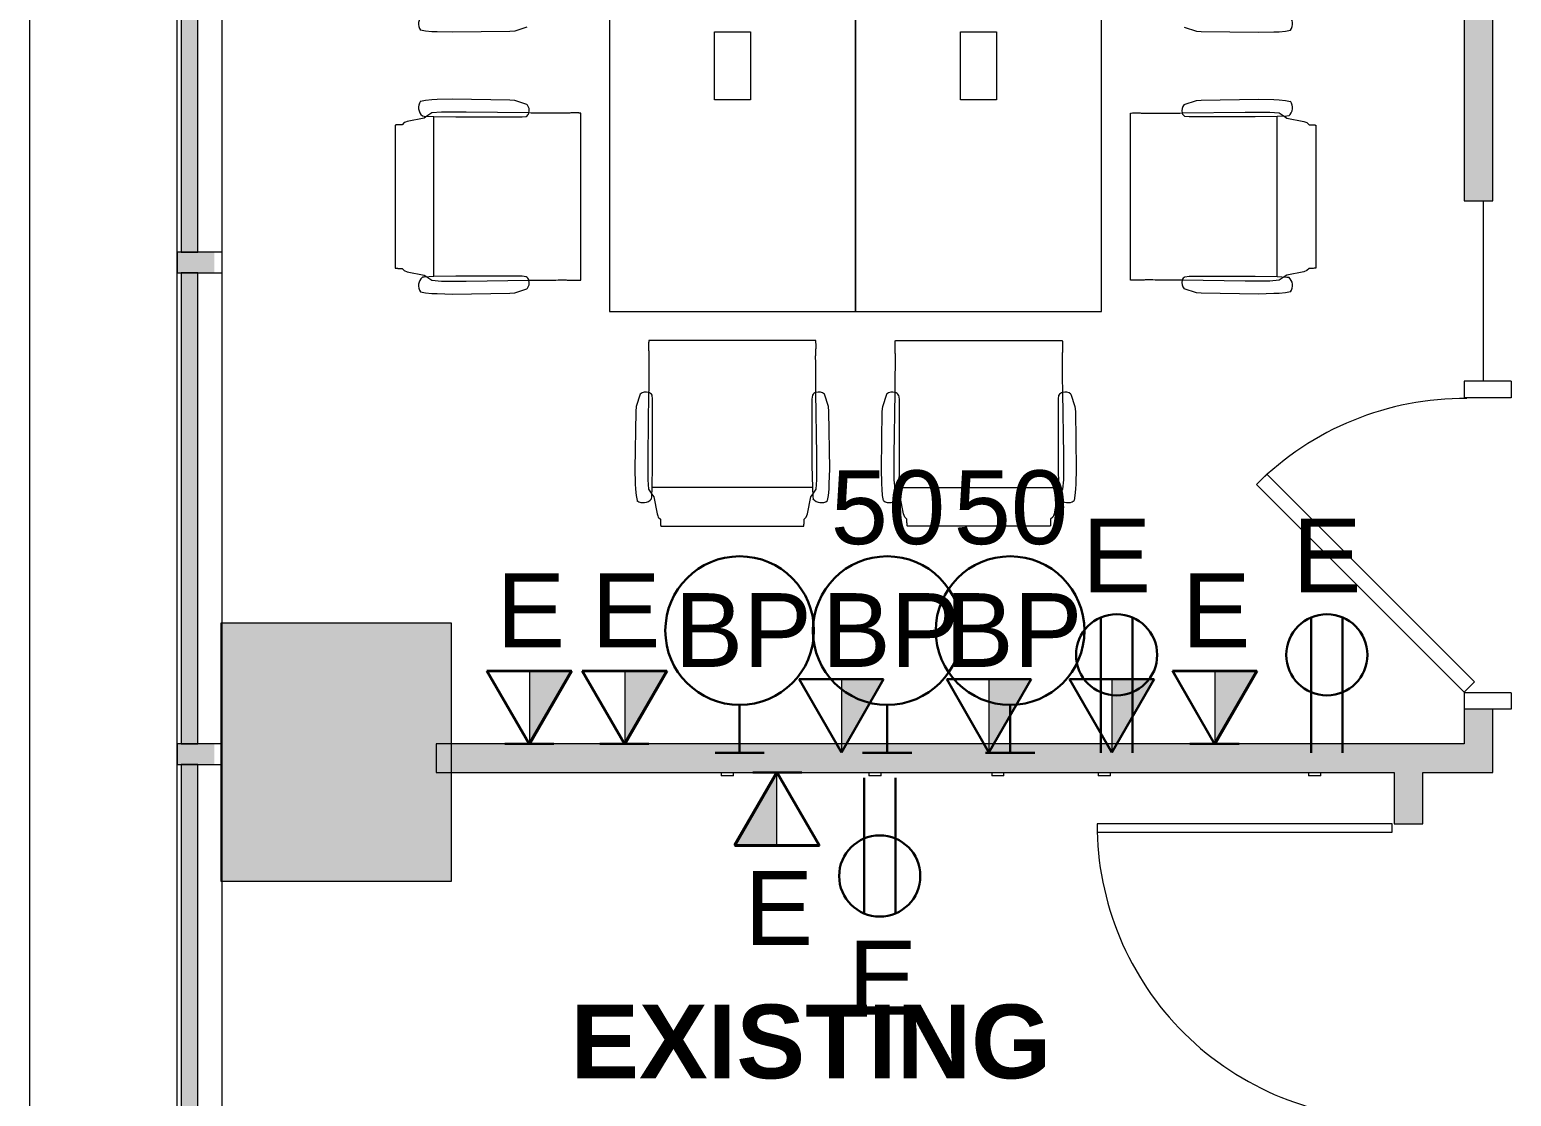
# Model space of a CAD drawing. Header units: inches. Extents: x 385 to 2249, y -1773 to -36.
# Drawn here: x 392.5 to 573.2, y -376.6 to -246.5 of the extents above; entities that cross this region are included whole.
import ezdxf

# ---------------------------------------------------------------- set-up
doc = ezdxf.new("R2010")
doc.units = ezdxf.units.IN
doc.header["$MEASUREMENT"] = 0
for name, color, linetype, lineweight in [('A-ANNO-NOTE', 131, 'Continuous', 30), ('A-AREA-IDEN', 2, 'Continuous', 9), ('A-COLS', 52, 'Continuous', 13), ('A-DETL', 90, 'Continuous', 9), ('A-DOOR', 31, 'Continuous', 13), ('A-DOOR-FRAM', 31, 'Continuous', 20), ('A-GLAZ', 151, 'Continuous', 13), ('A-GLAZ-CURT', 52, 'Continuous', 13), ('A-GLAZ-CWMG', 51, 'Continuous', 13), ('A-WALL', 113, 'Continuous', 13), ('A-WALL-PATT', 111, 'Continuous', 13), ('E-ELEC-FIXT', 91, 'Continuous', 9), ('I-FURN', 30, 'Continuous', 9), ('I-FURN-PNLS', 30, 'Continuous', 9), ('I-WALL', 2, 'Continuous', 13)]:
    doc.layers.add(name, color=color, linetype=linetype, lineweight=lineweight)
doc.styles.add('Swis721 Lt BT', font='swissl.ttf', dxfattribs={"height": 9})
doc.styles.add('Swis721 Lt BT_B', font='', dxfattribs={"height": 9})
doc.styles.get('Swis721 Lt BT_B').set_extended_font_data('Swis721 Lt BT', bold=True)

# ---------------------------------------------------------------- blocks, each defined once
blk = doc.blocks.new('System Panel - Glazed 2-5123496-Level 6 POWER _ SIGNAL')
at = {"layer": 'A-GLAZ-CURT', "lineweight": 9}
blk.add_hatch(color=7, dxfattribs=at).paths.add_polyline_path([(-28.375, 0.25), (28.375, 0.25), (28.375, 2.25), (-28.375, 2.25)], flags=0)
at = {"layer": 'A-GLAZ-CURT', "color": 8, "lineweight": 20}
for p, q in [((28.375, 2.25), (-28.375, 2.25)), ((-28.375, 2.25), (-28.375, 0.25)), ((28.375, 0.25), (28.375, 2.25)), ((-28.375, 0.25), (28.375, 0.25))]:
    blk.add_line(p, q, dxfattribs=at)
blk = doc.blocks.new('System Panel - Glazed 2-5026264-Level 6 POWER _ SIGNAL')
at = {"layer": 'A-GLAZ-CURT', "lineweight": 9}
blk.add_hatch(color=7, dxfattribs=at).paths.add_polyline_path([(28.75, 0.25), (28.75, 2.25), (-28.75, 2.25), (-28.75, 0.25), (26.06, 0.25)], flags=0)
at = {"layer": 'A-GLAZ-CURT', "color": 8, "lineweight": 20}
for p, q in [((28.75, 2.25), (-28.75, 2.25)), ((-28.75, 2.25), (-28.75, 0.25)), ((28.75, 0.25), (28.75, 2.25)), ((-28.75, 0.25), (28.75, 0.25))]:
    blk.add_line(p, q, dxfattribs=at)
blk = doc.blocks.new('Rectangular Mullion - 2_5_ x 5_ rectangular-5019623-Level 6 POWER _ SIGNAL')
at = {"layer": 'A-GLAZ-CWMG', "lineweight": 9}
blk.add_hatch(color=7, dxfattribs=at).paths.add_polyline_path([(0, 1.76), (0, -2.75), (-2.5, -2.75), (-2.5, 1.76), (-1.23, 1.76)], flags=0)
at = {"layer": 'A-GLAZ-CWMG', "color": 8, "lineweight": 20}
for p, q in [((-2.5, 2.75), (0, 2.75)), ((-2.5, -2.75), (-2.5, 2.75)), ((0, 2.75), (0, -2.75)), ((0, -2.75), (-2.5, -2.75))]:
    blk.add_line(p, q, dxfattribs=at)
blk = doc.blocks.new('System Panel - Glazed 2-5681526-Level 6 POWER _ SIGNAL')
at = {"layer": 'A-GLAZ-CURT', "color": 8, "lineweight": 20}
for p, q in [((27.3125, 2.25), (-27.3125, 2.25)), ((-27.3125, 2.25), (-27.3125, 0.25)), ((27.3125, 0.25), (27.3125, 2.25)), ((-27.3125, 0.25), (27.3125, 0.25))]:
    blk.add_line(p, q, dxfattribs=at)
blk = doc.blocks.new('Single Glass Door - Full Rail - Long Handle-5114673-Level 6 POWER _ SIGNAL')
at = {"layer": 'A-DOOR', "color": 8, "lineweight": 20}
for p, q in [((17, 38), (17, 2)), ((18, 38), (17, 38)), ((18, 2), (18, 38)), ((17, 2), (18, 2))]:
    blk.add_line(p, q, dxfattribs=at)
at = {"layer": 'A-DOOR', "lineweight": 9}
blk.add_arc((18, 2), 36, 90, 180.5, dxfattribs=at)
blk = doc.blocks.new('F - CONF TABLE _4 RECTANGULAR-12 CHAIRS_1 - F - CONF TABLE _4 RECTANGULAR-12 CHAIRS_-5385720-Level 6 POWER _ SIGNAL')
at = {"layer": 'I-FURN'}
for p, q in [((-37.25, 56.16), (-54.68, 56.16)), ((-55.14, 54.68), (-55.54, 52.61)), ((-54.99, 55.06), (-55.14, 54.68)), ((-54.74, 55.32), (-54.99, 55.06)), ((-36.94, 55.06), (-37.2, 55.32)), ((-36.87, 54.92), (-36.94, 55.06)), ((-36.79, 54.68), (-36.87, 54.92)), ((-36.39, 52.61), (-36.79, 54.68)), ((-57.7, 52.45), (-57.77, 51.68)), ((-57.59, 53.06), (-57.7, 52.45)), ((-55.79, 52.61), (-55.81, 52.84)), ((-55.73, 51.45), (-55.79, 52.61)), ((-55.54, 52.61), (-55.77, 52.28)), ((-36.16, 52.28), (-36.39, 52.61)), ((-36.14, 52.61), (-36.21, 51.45)), ((-36.12, 52.84), (-36.14, 52.61)), ((-34.23, 52.45), (-34.34, 53.06)), ((-34.16, 51.68), (-34.23, 52.45)), ((-25.84, 51.68), (-25.77, 52.45)), ((-25.77, 52.45), (-25.66, 53.06)), ((-57.8, 51.03), (-57.85, 49.17)), ((-57.77, 51.68), (-57.8, 51.03)), ((-56.18, 51.68), (-56.28, 50.52)), ((-55.77, 52.28), (-56.18, 51.68)), ((-55.68, 48.77), (-55.73, 51.45)), ((-55.73, 51.45), (-36.21, 51.45)), ((-36.21, 51.45), (-36.25, 48.77)), ((-35.76, 51.68), (-36.16, 52.28)), ((-35.65, 50.52), (-35.76, 51.68)), ((-34.13, 51.03), (-34.16, 51.68)), ((-34.08, 49.17), (-34.13, 51.03)), ((-25.92, 49.17), (-25.87, 51.03)), ((-25.87, 51.03), (-25.84, 51.68)), ((-57.85, 49.17), (-57.75, 42.17)), ((-56.28, 50.52), (-56.28, 47.52)), ((-35.65, 47.52), (-35.65, 50.52)), ((-34.18, 42.17), (-34.08, 49.17)), ((-25.82, 42.17), (-25.92, 49.17)), ((-56.28, 47.52), (-56.17, 39.85)), ((-55.68, 40.68), (-55.68, 48.77)), ((-36.25, 48.77), (-36.25, 40.68)), ((-35.76, 39.85), (-35.65, 47.52)), ((-57.75, 42.17), (-57.69, 41.58)), ((-57.69, 41.58), (-57.2, 40.08)), ((-34.73, 40.08), (-34.24, 41.58)), ((-34.24, 41.58), (-34.18, 42.17)), ((-25.76, 41.58), (-25.82, 42.17)), ((-25.27, 40.08), (-25.76, 41.58)), ((-55.74, 40.18), (-55.68, 40.68)), ((-36.25, 40.68), (-36.19, 40.18)), ((-56.14, 33.53), (-35.8, 33.53)), ((-82.45, 26.77), (-83.06, 26.66)), ((-81.68, 26.84), (-82.45, 26.77)), ((-81.03, 26.87), (-81.68, 26.84)), ((-80.52, 25.35), (-81.68, 25.24)), ((-79.17, 26.92), (-81.03, 26.87)), ((-77.52, 25.35), (-80.52, 25.35)), ((-72.17, 26.82), (-79.17, 26.92)), ((-69.85, 25.24), (-77.52, 25.35)), ((-71.58, 26.76), (-72.17, 26.82)), ((-70.08, 26.27), (-71.58, 26.76)), ((-86.16, 23.75), (-86.16, 6.32)), ((-85.06, 24.06), (-85.32, 23.8)), ((-84.92, 24.13), (-85.06, 24.06)), ((-84.68, 24.21), (-84.92, 24.13)), ((-82.61, 24.61), (-84.68, 24.21)), ((-82.84, 24.88), (-82.61, 24.86)), ((-82.61, 24.86), (-81.45, 24.79)), ((-82.28, 24.84), (-82.61, 24.61)), ((-81.68, 25.24), (-82.28, 24.84)), ((-81.45, 24.79), (-78.77, 24.75)), ((-81.45, 5.27), (-81.45, 24.79)), ((-78.77, 24.75), (-70.68, 24.75)), ((-70.68, 24.75), (-70.18, 24.81)), ((-63.53, 4.86), (-63.53, 25.2)), ((-85.32, 6.26), (-85.06, 6.01)), ((-85.06, 6.01), (-84.68, 5.86)), ((-84.68, 5.86), (-82.61, 5.46)), ((-82.61, 5.46), (-82.28, 5.23)), ((-82.61, 5.21), (-82.84, 5.19)), ((-81.45, 5.27), (-82.61, 5.21)), ((-82.28, 5.23), (-81.68, 4.82)), ((-81.68, 4.82), (-80.52, 4.72)), ((-78.77, 5.32), (-81.45, 5.27)), ((-80.52, 4.72), (-77.52, 4.72)), ((-70.68, 5.32), (-78.77, 5.32)), ((-77.52, 4.72), (-69.85, 4.83)), ((-71.58, 3.31), (-70.08, 3.8)), ((-70.18, 5.26), (-70.68, 5.32)), ((-83.06, 3.41), (-82.45, 3.3)), ((-82.45, 3.3), (-81.68, 3.23)), ((-81.68, 3.23), (-81.03, 3.2)), ((-81.03, 3.2), (-79.17, 3.15)), ((-79.17, 3.15), (-72.17, 3.25)), ((-72.17, 3.25), (-71.58, 3.31)), ((-83.06, -3.41), (-82.45, -3.3)), ((-82.45, -3.3), (-81.68, -3.23)), ((-81.68, -3.23), (-81.03, -3.2)), ((-81.03, -3.2), (-79.17, -3.15)), ((-79.17, -3.15), (-72.17, -3.25)), ((-72.17, -3.25), (-71.58, -3.31)), ((-71.58, -3.31), (-70.08, -3.8)), ((-82.61, -5.21), (-82.84, -5.19)), ((-81.45, -5.27), (-82.61, -5.21)), ((-82.61, -5.46), (-82.28, -5.23)), ((-82.28, -5.23), (-81.68, -4.82)), ((-81.68, -4.82), (-80.52, -4.72)), ((-78.77, -5.32), (-81.45, -5.27)), ((-81.45, -5.27), (-81.45, -24.79)), ((-80.52, -4.72), (-77.52, -4.72)), ((-70.68, -5.32), (-78.77, -5.32)), ((-77.52, -4.72), (-69.85, -4.83)), ((-70.18, -5.26), (-70.68, -5.32)), ((-63.53, -4.86), (-63.53, -25.2)), ((-86.16, -23.75), (-86.16, -6.32)), ((-85.32, -6.26), (-85.06, -6.01)), ((-85.06, -6.01), (-84.68, -5.86)), ((-84.68, -5.86), (-82.61, -5.46)), ((-85.06, -24.06), (-85.32, -23.8)), ((-84.92, -24.13), (-85.06, -24.06)), ((-84.68, -24.21), (-84.92, -24.13)), ((-82.61, -24.61), (-84.68, -24.21)), ((-82.84, -24.88), (-82.61, -24.86)), ((-82.28, -24.84), (-82.61, -24.61)), ((-82.61, -24.86), (-81.45, -24.79)), ((-81.68, -25.24), (-82.28, -24.84)), ((-80.52, -25.35), (-81.68, -25.24)), ((-81.45, -24.79), (-78.77, -24.75)), ((-78.77, -24.75), (-70.68, -24.75)), ((-69.85, -25.24), (-77.52, -25.35)), ((-70.68, -24.75), (-70.18, -24.81)), ((-82.45, -26.77), (-83.06, -26.66)), ((-81.68, -26.84), (-82.45, -26.77)), ((-81.03, -26.87), (-81.68, -26.84)), ((-79.17, -26.92), (-81.03, -26.87)), ((-77.52, -25.35), (-80.52, -25.35)), ((-72.17, -26.82), (-79.17, -26.92)), ((-71.58, -26.76), (-72.17, -26.82)), ((-70.08, -26.27), (-71.58, -26.76)), ((-56.14, -33.53), (-35.8, -33.53)), ((-57.69, -41.58), (-57.2, -40.08)), ((-56.28, -47.52), (-56.17, -39.85)), ((-55.74, -40.18), (-55.68, -40.68)), ((-55.68, -40.68), (-55.68, -48.77)), ((-36.25, -40.68), (-36.19, -40.18)), ((-36.25, -48.77), (-36.25, -40.68)), ((-35.76, -39.85), (-35.65, -47.52)), ((-34.73, -40.08), (-34.24, -41.58)), ((-25.27, -40.08), (-25.76, -41.58)), ((-57.85, -49.17), (-57.75, -42.17)), ((-57.75, -42.17), (-57.69, -41.58)), ((-34.24, -41.58), (-34.18, -42.17)), ((-34.18, -42.17), (-34.08, -49.17)), ((-25.82, -42.17), (-25.92, -49.17)), ((-25.76, -41.58), (-25.82, -42.17)), ((-56.28, -50.52), (-56.28, -47.52)), ((-55.68, -48.77), (-55.73, -51.45)), ((-36.21, -51.45), (-36.25, -48.77)), ((-35.65, -47.52), (-35.65, -50.52)), ((-57.8, -51.03), (-57.85, -49.17)), ((-56.18, -51.68), (-56.28, -50.52)), ((-35.65, -50.52), (-35.76, -51.68)), ((-34.08, -49.17), (-34.13, -51.03)), ((-25.92, -49.17), (-25.87, -51.03)), ((-57.77, -51.68), (-57.8, -51.03)), ((-57.7, -52.45), (-57.77, -51.68)), ((-55.77, -52.28), (-56.18, -51.68)), ((-55.73, -51.45), (-55.79, -52.61)), ((-55.54, -52.61), (-55.77, -52.28)), ((-55.73, -51.45), (-36.21, -51.45)), ((-36.16, -52.28), (-36.39, -52.61)), ((-36.14, -52.61), (-36.21, -51.45)), ((-35.76, -51.68), (-36.16, -52.28)), ((-34.16, -51.68), (-34.23, -52.45)), ((-34.13, -51.03), (-34.16, -51.68)), ((-25.87, -51.03), (-25.84, -51.68)), ((-25.84, -51.68), (-25.77, -52.45)), ((-57.59, -53.06), (-57.7, -52.45)), ((-55.79, -52.61), (-55.81, -52.84)), ((-55.14, -54.68), (-55.54, -52.61)), ((-36.39, -52.61), (-36.79, -54.68)), ((-36.12, -52.84), (-36.14, -52.61)), ((-34.23, -52.45), (-34.34, -53.06)), ((-25.77, -52.45), (-25.66, -53.06)), ((-54.99, -55.06), (-55.14, -54.68)), ((-54.74, -55.32), (-54.99, -55.06)), ((-36.94, -55.06), (-37.2, -55.32)), ((-36.87, -54.92), (-36.94, -55.06)), ((-36.79, -54.68), (-36.87, -54.92)), ((-37.25, -56.16), (-54.68, -56.16))]:
    blk.add_line(p, q, dxfattribs=at)
for centre, radius, start, end in [((-56.82, 51.99), 1.32, 40.065, 125.935), ((-35.11, 51.99), 1.32, 54.065, 139.935), ((-24.89, 51.99), 1.32, 40.065, 125.935), ((-56.48, 40.93), 1.12, 229.743, 286.0891), ((-56.4, 40.6), 0.781, 286.8466, 327.6782), ((-35.53, 40.6), 0.781, 212.3218, 253.1534), ((-35.45, 40.93), 1.12, 253.9109, 310.257), ((-81.99, 25.89), 1.32, 144.065, 229.935), ((-70.93, 25.55), 1.12, 343.9109, 40.257), ((-70.6, 25.47), 0.781, 302.3218, 343.1534), ((-81.99, 4.18), 1.32, 130.065, 215.935), ((-70.6, 4.6), 0.781, 16.8466, 57.6782), ((-70.93, 4.52), 1.12, 319.743, 16.0891), ((-81.99, -4.18), 1.32, 144.065, 229.935), ((-70.6, -4.6), 0.781, 302.3218, 343.1534), ((-70.93, -4.52), 1.12, 343.9109, 40.257), ((-81.99, -25.89), 1.32, 130.065, 215.935), ((-70.6, -25.47), 0.781, 16.8466, 57.6782), ((-70.93, -25.55), 1.12, 319.743, 16.0891), ((-56.48, -40.93), 1.12, 73.9109, 130.257), ((-56.4, -40.6), 0.781, 32.3218, 73.1534), ((-35.53, -40.6), 0.781, 106.8466, 147.6782), ((-35.45, -40.93), 1.12, 49.743, 106.0891), ((-56.82, -51.99), 1.32, 234.065, 319.935), ((-35.11, -51.99), 1.32, 220.065, 305.935), ((-24.89, -51.99), 1.32, 234.065, 319.935)]:
    blk.add_arc(centre, radius, start, end, dxfattribs=at)
for points, knots in [([(-54.68, 56.16), (-54.68, 56.16), (-54.69, 56.14), (-54.7, 56.09), (-54.71, 56.03), (-54.71, 55.94), (-54.72, 55.84), (-54.73, 55.69), (-54.73, 55.51), (-54.74, 55.37), (-54.74, 55.32)], [0, 0, 0, 0, 0.111111, 0.222222, 0.333333, 0.444444, 0.555556, 0.666667, 0.888889, 1, 1, 1, 1]), ([(-37.2, 55.32), (-37.2, 55.51), (-37.21, 55.78), (-37.22, 56), (-37.23, 56.09), (-37.24, 56.14), (-37.25, 56.16), (-37.25, 56.16)], [0, 0, 0, 0, 0.444444, 0.666667, 0.777778, 0.888889, 1, 1, 1, 1]), ([(-56.18, 34.47), (-56.18, 34.39), (-56.18, 34.23), (-56.18, 33.9), (-56.16, 33.6), (-56.14, 33.53), (-56.14, 33.53)], [0, 0, 0, 0, 0.181818, 0.363636, 0.727273, 1, 1, 1, 1]), ([(-35.8, 33.53), (-35.79, 33.53), (-35.79, 33.53), (-35.78, 33.56), (-35.77, 33.62), (-35.77, 33.69), (-35.76, 33.77), (-35.75, 33.91), (-35.75, 34.14), (-35.75, 34.35), (-35.75, 34.47)], [0, 0, 0, 0, 0.090909, 0.181818, 0.272727, 0.363636, 0.454545, 0.545455, 0.727273, 1, 1, 1, 1]), ([(-85.32, 23.8), (-85.51, 23.8), (-85.78, 23.79), (-86, 23.78), (-86.09, 23.77), (-86.14, 23.76), (-86.16, 23.75), (-86.16, 23.75)], [0, 0, 0, 0, 0.444444, 0.666667, 0.777778, 0.888889, 1, 1, 1, 1]), ([(-63.53, 25.2), (-63.53, 25.21), (-63.53, 25.21), (-63.56, 25.22), (-63.62, 25.23), (-63.69, 25.23), (-63.77, 25.24), (-63.91, 25.25), (-64.14, 25.25), (-64.35, 25.25), (-64.47, 25.25)], [0, 0, 0, 0, 0.090909, 0.181818, 0.272727, 0.363636, 0.454545, 0.545455, 0.727273, 1, 1, 1, 1]), ([(-86.16, 6.32), (-86.16, 6.32), (-86.14, 6.31), (-86.09, 6.3), (-86.03, 6.29), (-85.94, 6.29), (-85.84, 6.28), (-85.69, 6.27), (-85.51, 6.27), (-85.37, 6.26), (-85.32, 6.26)], [0, 0, 0, 0, 0.111111, 0.222222, 0.333333, 0.444444, 0.555556, 0.666667, 0.888889, 1, 1, 1, 1]), ([(-64.47, 4.82), (-64.39, 4.82), (-64.23, 4.82), (-63.9, 4.82), (-63.6, 4.84), (-63.53, 4.86), (-63.53, 4.86)], [0, 0, 0, 0, 0.181818, 0.363636, 0.727273, 1, 1, 1, 1]), ([(-64.47, -4.82), (-64.35, -4.82), (-64.14, -4.82), (-63.91, -4.82), (-63.77, -4.83), (-63.69, -4.83), (-63.62, -4.84), (-63.56, -4.85), (-63.53, -4.86), (-63.53, -4.86), (-63.53, -4.86)], [-1, -1, -1, -1, -0.727273, -0.545455, -0.454545, -0.363636, -0.272727, -0.181818, -0.090909, 0, 0, 0, 0]), ([(-86.16, -6.32), (-86.16, -6.32), (-86.14, -6.31), (-86.09, -6.3), (-86, -6.29), (-85.78, -6.27), (-85.51, -6.27), (-85.32, -6.26)], [-1, -1, -1, -1, -0.888889, -0.777778, -0.666667, -0.444444, 0, 0, 0, 0]), ([(-85.32, -23.8), (-85.37, -23.8), (-85.51, -23.8), (-85.69, -23.8), (-85.84, -23.79), (-85.94, -23.78), (-86.03, -23.78), (-86.09, -23.77), (-86.14, -23.76), (-86.16, -23.75), (-86.16, -23.75)], [-1, -1, -1, -1, -0.888889, -0.666667, -0.555556, -0.444444, -0.333333, -0.222222, -0.111111, 0, 0, 0, 0]), ([(-63.53, -25.2), (-63.53, -25.21), (-63.6, -25.23), (-63.9, -25.25), (-64.23, -25.25), (-64.39, -25.25), (-64.47, -25.25)], [-1, -1, -1, -1, -0.727273, -0.363636, -0.181818, 0, 0, 0, 0]), ([(-56.18, -34.47), (-56.18, -34.35), (-56.18, -34.14), (-56.18, -33.91), (-56.17, -33.77), (-56.17, -33.69), (-56.16, -33.62), (-56.15, -33.56), (-56.14, -33.53), (-56.14, -33.53), (-56.14, -33.53)], [-1, -1, -1, -1, -0.727273, -0.545455, -0.454545, -0.363636, -0.272727, -0.181818, -0.090909, 0, 0, 0, 0]), ([(-35.8, -33.53), (-35.79, -33.53), (-35.77, -33.6), (-35.75, -33.9), (-35.75, -34.23), (-35.75, -34.39), (-35.75, -34.47)], [-1, -1, -1, -1, -0.727273, -0.363636, -0.181818, 0, 0, 0, 0]), ([(-54.68, -56.16), (-54.68, -56.16), (-54.69, -56.14), (-54.7, -56.09), (-54.71, -56), (-54.73, -55.78), (-54.73, -55.51), (-54.74, -55.32)], [-1, -1, -1, -1, -0.888889, -0.777778, -0.666667, -0.444444, 0, 0, 0, 0]), ([(-37.2, -55.32), (-37.2, -55.37), (-37.2, -55.51), (-37.2, -55.69), (-37.21, -55.84), (-37.22, -55.94), (-37.22, -56.03), (-37.23, -56.09), (-37.24, -56.14), (-37.25, -56.16), (-37.25, -56.16)], [-1, -1, -1, -1, -0.888889, -0.666667, -0.555556, -0.444444, -0.333333, -0.222222, -0.111111, 0, 0, 0, 0])]:
    blk.add_open_spline(points, degree=3, knots=knots, dxfattribs=at)
for points in [[(-56.17, 39.85), (-56.16, 39.12), (-56.15, 37.66), (-56.14, 36.18), (-56.13, 35.44)], [(-35.8, 35.44), (-35.8, 36.18), (-35.79, 37.66), (-35.77, 39.12), (-35.76, 39.85)], [(-56.13, 35.44), (-56.14, 35.28), (-56.16, 34.96), (-56.17, 34.63), (-56.18, 34.47)], [(-35.75, 34.47), (-35.76, 34.63), (-35.77, 34.96), (-35.79, 35.28), (-35.8, 35.44)], [(-65.44, 25.2), (-66.18, 25.2), (-67.66, 25.21), (-69.12, 25.23), (-69.85, 25.24)], [(-64.47, 25.25), (-64.63, 25.24), (-64.96, 25.23), (-65.28, 25.21), (-65.44, 25.2)], [(-69.85, 4.83), (-69.12, 4.84), (-67.66, 4.85), (-66.18, 4.86), (-65.44, 4.87)], [(-65.44, 4.87), (-65.28, 4.86), (-64.96, 4.84), (-64.63, 4.83), (-64.47, 4.82)], [(-69.85, -4.83), (-69.12, -4.84), (-67.66, -4.85), (-66.18, -4.86), (-65.44, -4.87)], [(-65.44, -4.87), (-65.28, -4.86), (-64.96, -4.84), (-64.63, -4.83), (-64.47, -4.82)], [(-65.44, -25.2), (-66.18, -25.2), (-67.66, -25.21), (-69.12, -25.23), (-69.85, -25.24)], [(-64.47, -25.25), (-64.63, -25.24), (-64.96, -25.23), (-65.28, -25.21), (-65.44, -25.2)], [(-56.13, -35.44), (-56.14, -35.28), (-56.16, -34.96), (-56.17, -34.63), (-56.18, -34.47)], [(-56.17, -39.85), (-56.16, -39.12), (-56.15, -37.66), (-56.14, -36.18), (-56.13, -35.44)], [(-35.75, -34.47), (-35.76, -34.63), (-35.77, -34.96), (-35.79, -35.28), (-35.8, -35.44)], [(-35.8, -35.44), (-35.8, -36.18), (-35.79, -37.66), (-35.77, -39.12), (-35.76, -39.85)]]:
    blk.add_open_spline(points, degree=3, dxfattribs=at)
at = {"layer": 'I-FURN-PNLS'}
for p, q in [((0, 30), (-60, 30)), ((-60, 30), (-60, 0)), ((-34.16, 12.81), (-34.16, 17.19)), ((-34.16, 17.19), (-25.84, 17.19)), ((-25.84, 17.19), (-25.84, 12.81)), ((-25.84, 12.81), (-34.16, 12.81)), ((0, 0), (-60, 0)), ((-60, 0), (-60, -30)), ((-60, 0), (0, 0)), ((-34.16, -17.19), (-34.16, -12.81)), ((-34.16, -12.81), (-25.84, -12.81)), ((-25.84, -12.81), (-25.84, -17.19)), ((-25.84, -17.19), (-34.16, -17.19)), ((-60, -30), (0, -30))]:
    blk.add_line(p, q, dxfattribs=at)
blk = doc.blocks.new('Single Flush - OTJ_SOLIDFLUSH_ALUM-5070093-Level 6 POWER _ SIGNAL')
at = {"layer": 'A-DOOR', "color": 8, "lineweight": 20}
for p, q in [((-8.65, -25.84), (16.67, -0.51)), ((17.91, -1.75), (-7.42, -27.07)), ((16.67, -0.51), (17.91, -1.75)), ((-7.42, -27.07), (-8.65, -25.84))]:
    blk.add_line(p, q, dxfattribs=at)
at = {"layer": 'A-DOOR', "lineweight": 9}
blk.add_arc((17.91, -1.75), 35.81, 179.5, 225, dxfattribs=at)
at = {"layer": 'A-DOOR-FRAM', "color": 8}
for p, q in [((-20, 4), (-20, -1.75)), ((-20, 4), (-18, 4)), ((-18, 4), (-18, -1.75)), ((18, 4), (18, -1.75)), ((18, 4), (20, 4)), ((20, 4), (20, -1.75)), ((-20, -1.75), (-18, -1.75)), ((18, -1.75), (20, -1.75))]:
    blk.add_line(p, q, dxfattribs=at)
blk = doc.blocks.new('Columns 70 - Columns 4-5528842-Level 6 POWER _ SIGNAL')
at = {"layer": 'A-COLS', "lineweight": 9}
blk.add_hatch(color=7, dxfattribs=at).paths.add_polyline_path([(1404.94, -849.81), (1414.67, -819.86), (1387.91, -811.17), (1378.18, -841.11)], flags=0)
at = {"layer": 'A-COLS', "color": 8, "lineweight": 20}
for p, q in [((1387.91, -811.17), (1378.18, -841.11)), ((1414.67, -819.86), (1387.91, -811.17)), ((1404.94, -849.81), (1414.67, -819.86)), ((1378.18, -841.11), (1404.94, -849.81))]:
    blk.add_line(p, q, dxfattribs=at)
blk = doc.blocks.new('PS - Power Device _Wall Base_ - Base Plate-5640448-Level 6 POWER _ SIGNAL')
at = {"layer": 'E-ELEC-FIXT'}
for p, q in [((476.83, -337.14), (476.83, -337.51)), ((478.33, -337.51), (476.83, -337.51)), ((478.33, -337.51), (478.33, -337.14))]:
    blk.add_line(p, q, dxfattribs=at)
blk = doc.blocks.new('PS - Power Device _Wall Base_ - Duplex-V144-Level 6 POWER _ SIGNAL')
at = {"layer": 'E-ELEC-FIXT'}
for p, q in [((548.47, -337.14), (548.47, -337.51)), ((549.97, -337.51), (548.47, -337.51)), ((549.97, -337.51), (549.97, -337.14))]:
    blk.add_line(p, q, dxfattribs=at)
blk = doc.blocks.new('PS - Power Device _Wall Base_ - Base Plate-6037629-Level 6 POWER _ SIGNAL')
at = {"layer": 'E-ELEC-FIXT'}
for p, q in [((494.83, -337.14), (494.83, -337.51)), ((496.33, -337.51), (494.83, -337.51)), ((496.33, -337.51), (496.33, -337.14))]:
    blk.add_line(p, q, dxfattribs=at)
blk = doc.blocks.new('Frameless opening with glazing - 22_ x 84_-5661426-Level 6 POWER _ SIGNAL')
at = {"layer": 'A-GLAZ', "color": 8, "lineweight": 20}
blk.add_line((-12.5, -0.625), (9.5, -0.625), dxfattribs=at)
blk = doc.blocks.new('Walls 81 - Walls 3-5789354-Level 6 POWER _ SIGNAL')
at = {"layer": 'A-WALL', "lineweight": 9}
for p, q in [((40.36, -1605.91), (40.36, -2559.92)), ((58.34, -2049.92), (58.34, -1605.91))]:
    blk.add_line(p, q, dxfattribs=at)

msp = doc.modelspace()

# ---------------------------------------------------------------- hatches: boundary and pattern name
at = {"layer": 'A-ANNO-NOTE', "lineweight": 9}
for points in [[(453.46, -333.71), (458.62, -324.77), (453.46, -324.77), (453.46, -330.05)], [(465.06, -333.71), (470.22, -324.77), (465.06, -324.77), (465.06, -330.05)], [(537.06, -333.71), (542.22, -324.77), (537.06, -324.77), (537.06, -330.05)], [(491.49, -334.68), (496.65, -325.75), (491.49, -325.75), (491.49, -330.05)], [(509.49, -334.68), (514.65, -325.75), (509.49, -325.75), (509.49, -330.05)], [(524.49, -334.68), (529.65, -325.75), (524.49, -325.75), (524.49, -330.05)], [(483.63, -346), (483.63, -337.07), (478.47, -346)]]:
    msp.add_hatch(color=256, dxfattribs=at).paths.add_polyline_path(points, flags=0)
at = {"layer": 'A-WALL-PATT', "lineweight": 9}
h = msp.add_hatch(color=7, dxfattribs=at)
h.paths.add_polyline_path([(570.97, -337.14), (570.97, -329.39), (567.47, -329.39), (567.47, -337.14)], flags=0)
h.paths.add_polyline_path([(567.47, -267.39), (570.97, -267.39), (570.97, -100.39), (567.47, -100.39), (567.47, -219.09)], flags=0)
msp.add_hatch(color=7, dxfattribs=at).paths.add_polyline_path([(562.43, -337.14), (567.47, -337.14), (567.47, -333.64), (443.92, -333.64), (443.92, -337.14), (558.93, -337.14)], flags=0)
h = msp.add_hatch(color=7, dxfattribs=at)
h.paths.add_polyline_path([(562.43, -580.86), (562.43, -576.61), (558.93, -576.61), (558.93, -580.86)], flags=0)
h.paths.add_polyline_path([(562.43, -514.61), (562.43, -401.39), (558.93, -401.39), (558.93, -514.61)], flags=0)
h.paths.add_polyline_path([(558.93, -343.39), (562.43, -343.39), (562.43, -337.14), (558.93, -337.14), (558.93, -339.57)], flags=0)

# ---------------------------------------------------------------- linework, layer by layer
at = {"layer": 'A-ANNO-NOTE'}
for p, q in [((523.15, -334.74), (523.15, -318.21)), ((523.15, -334.74), (523.15, -318.21)), ((526.99, -334.74), (526.99, -318.21)), ((548.8, -334.74), (548.8, -318.21)), ((548.8, -334.74), (548.8, -318.21)), ((552.63, -334.74), (552.63, -318.21)), ((453.42, -333.64), (448.26, -324.71)), ((448.26, -324.71), (458.58, -324.71)), ((453.46, -333.71), (448.3, -324.77)), ((448.3, -324.77), (458.62, -324.77)), ((453.42, -333.64), (458.58, -324.71)), ((453.46, -333.71), (458.62, -324.77)), ((465.02, -333.64), (459.87, -324.71)), ((459.87, -324.71), (470.18, -324.71)), ((465.06, -333.71), (459.91, -324.77)), ((459.91, -324.77), (470.22, -324.77)), ((465.02, -333.64), (470.18, -324.71)), ((465.06, -333.71), (470.22, -324.77)), ((537.02, -333.64), (531.87, -324.71)), ((531.87, -324.71), (542.18, -324.71)), ((537.06, -333.71), (531.91, -324.77)), ((531.91, -324.77), (542.22, -324.77)), ((537.02, -333.64), (542.18, -324.71)), ((537.06, -333.71), (542.22, -324.77)), ((491.49, -334.68), (486.34, -325.75)), ((486.34, -325.75), (496.65, -325.75)), ((491.49, -334.68), (496.65, -325.75)), ((509.49, -334.68), (504.34, -325.75)), ((504.34, -325.75), (514.65, -325.75)), ((509.49, -334.68), (514.65, -325.75)), ((524.49, -334.68), (519.34, -325.75)), ((519.34, -325.75), (529.65, -325.75)), ((524.49, -334.68), (529.65, -325.75)), ((479.08, -334.74), (479.08, -328.88)), ((497.08, -334.74), (497.08, -328.88)), ((512.08, -334.74), (512.08, -328.88)), ((456.42, -333.64), (450.42, -333.64)), ((468.02, -333.64), (462.02, -333.64)), ((540.02, -333.64), (534.02, -333.64)), ((482.08, -334.74), (476.08, -334.74)), ((500.08, -334.74), (494.08, -334.74)), ((515.08, -334.74), (509.08, -334.74)), ((483.63, -337.07), (478.47, -346)), ((483.67, -337.14), (478.51, -346.07)), ((480.67, -337.14), (486.67, -337.14)), ((483.63, -337.07), (488.78, -346)), ((483.67, -337.14), (488.82, -346.07)), ((494.26, -337.79), (494.26, -354.32)), ((498.09, -337.79), (498.09, -354.32)), ((498.09, -337.79), (498.09, -354.32)), ((488.78, -346), (478.47, -346)), ((488.82, -346.07), (478.51, -346.07))]:
    msp.add_line(p, q, dxfattribs=at)
at = {"layer": 'A-ANNO-NOTE', "lineweight": 9}
for p, q in [((453.46, -333.71), (458.62, -324.77)), ((458.62, -324.77), (453.46, -324.77)), ((453.46, -324.77), (453.46, -333.71)), ((465.06, -333.71), (470.22, -324.77)), ((470.22, -324.77), (465.06, -324.77)), ((465.06, -324.77), (465.06, -333.71)), ((537.06, -333.71), (542.22, -324.77)), ((542.22, -324.77), (537.06, -324.77)), ((537.06, -324.77), (537.06, -333.71)), ((491.49, -334.68), (496.65, -325.75)), ((496.65, -325.75), (491.49, -325.75)), ((491.49, -325.75), (491.49, -334.68)), ((509.49, -334.68), (514.65, -325.75)), ((514.65, -325.75), (509.49, -325.75)), ((509.49, -325.75), (509.49, -334.68)), ((524.49, -334.68), (529.65, -325.75)), ((529.65, -325.75), (524.49, -325.75)), ((524.49, -325.75), (524.49, -334.68)), ((483.63, -337.07), (478.47, -346)), ((483.63, -346), (483.63, -337.07)), ((478.47, -346), (483.63, -346))]:
    msp.add_line(p, q, dxfattribs=at)
at = {"layer": 'A-ANNO-NOTE'}
for centre, radius in [((479.08, -319.81), 9.07), ((497.08, -319.81), 9.07), ((512.08, -319.81), 9.07), ((525.07, -322.77), 4.95), ((550.72, -322.77), 4.95), ((496.17, -349.75), 4.95)]:
    msp.add_circle(centre, radius, dxfattribs=at)
at = {"layer": 'A-DETL', "lineweight": 13}
msp.add_line((415.97, -1064.14), (415.97, -114.14), dxfattribs=at)
at = {"layer": 'I-WALL', "color": 8, "lineweight": 20}
for p, q in [((567.47, -100.39), (567.47, -267.39)), ((570.97, -267.39), (570.97, -100.39)), ((567.47, -267.39), (570.97, -267.39)), ((567.47, -329.39), (567.47, -333.64)), ((570.97, -329.39), (567.47, -329.39)), ((570.97, -337.14), (570.97, -329.39)), ((567.47, -333.64), (442.06, -333.64)), ((442.06, -333.64), (442.06, -337.14)), ((442.06, -337.14), (558.93, -337.14)), ((558.93, -337.14), (558.93, -343.39)), ((562.43, -343.39), (562.43, -337.14)), ((562.43, -337.14), (570.97, -337.14)), ((558.93, -343.39), (562.43, -343.39))]:
    msp.add_line(p, q, dxfattribs=at)

# ---------------------------------------------------------------- block references
at = {"layer": 'A-COLS', "lineweight": 9, "rotation": 18.00000000000032}
msp.add_blockref('Columns 70 - Columns 4-5528842-Level 6 POWER _ SIGNAL', (-1154.86, 23.67), dxfattribs=at)
at = {"layer": 'A-DOOR'}
for name, p, rotation in [('Single Flush - OTJ_SOLIDFLUSH_ALUM-5070093-Level 6 POWER _ SIGNAL', (569.22, -309.39), 270), ('Single Glass Door - Full Rail - Long Handle-5114673-Level 6 POWER _ SIGNAL', (560.68, -361.39), 89.99999999999993)]:
    msp.add_blockref(name, p, dxfattribs=dict(at, rotation=rotation))
at = {"layer": 'A-GLAZ', "rotation": 90}
msp.add_blockref('Frameless opening with glazing - 22_ x 84_-5661426-Level 6 POWER _ SIGNAL', (569.22, -276.89), dxfattribs=at)
at = {"layer": 'A-GLAZ-CURT', "lineweight": 9, "rotation": 89.9999999999994}
for name, p in [('System Panel - Glazed 2-5123496-Level 6 POWER _ SIGNAL', (413.22, -245.26)), ('System Panel - Glazed 2-5026264-Level 6 POWER _ SIGNAL', (413.22, -304.89)), ('System Panel - Glazed 2-5026264-Level 6 POWER _ SIGNAL', (413.22, -364.89)), ('System Panel - Glazed 2-5681526-Level 6 POWER _ SIGNAL', (413.22, -363.45))]:
    msp.add_blockref(name, p, dxfattribs=at)
at = {"layer": 'A-GLAZ-CWMG', "lineweight": 9, "extrusion": (0, 0, -1), "rotation": 90.0000000000006}
for p in [(-413.22, -273.64), (-413.22, -333.64)]:
    msp.add_blockref('Rectangular Mullion - 2_5_ x 5_ rectangular-5019623-Level 6 POWER _ SIGNAL', p, dxfattribs=at)
at = {"layer": 'A-WALL', "lineweight": 9}
msp.add_blockref('Walls 81 - Walls 3-5789354-Level 6 POWER _ SIGNAL', (352.11, 1493.03), dxfattribs=at)
at = {"layer": 'E-ELEC-FIXT'}
for name, p in [('PS - Power Device _Wall Base_ - Base Plate-5640448-Level 6 POWER _ SIGNAL', (0, 0)), ('PS - Power Device _Wall Base_ - Base Plate-6037629-Level 6 POWER _ SIGNAL', (0, 0)), ('PS - Power Device _Wall Base_ - Base Plate-6037629-Level 6 POWER _ SIGNAL', (15, 0)), ('PS - Power Device _Wall Base_ - Duplex-V144-Level 6 POWER _ SIGNAL', (-25.65, 0)), ('PS - Power Device _Wall Base_ - Duplex-V144-Level 6 POWER _ SIGNAL', (0, 0))]:
    msp.add_blockref(name, p, dxfattribs=at)
at = {"layer": 'I-FURN', "rotation": 89.99999999999979}
msp.add_blockref('F - CONF TABLE _4 RECTANGULAR-12 CHAIRS_1 - F - CONF TABLE _4 RECTANGULAR-12 CHAIRS_-5385720-Level 6 POWER _ SIGNAL', (493.22, -220.89), dxfattribs=at)

# ---------------------------------------------------------------- texts
at = {"layer": 'A-ANNO-NOTE', "lineweight": 9, "char_height": 9, "attachment_point": 1, "style": 'Swis721 Lt BT'}
for s, insert, width in [('50', (490.18, -300.26), 16.362), ('50', (505.18, -300.26), 16.362), ('E', (520.89, -306.15), 9.393), ('E', (546.54, -306.15), 9.393), ('E', (449.41, -312.84), 9.393), ('E', (461.02, -312.84), 9.393), ('E', (533.02, -312.84), 9.393), ('BP', (471.12, -315.24), 19.392), ('BP', (489.12, -315.24), 19.392), ('BP', (504.12, -315.24), 19.392), ('E', (479.66, -349.16), 9.393), ('E', (492.34, -357.65), 9.393)]:
    msp.add_mtext(s, dxfattribs=dict(at, insert=insert, width=width))
at = {"layer": 'A-AREA-IDEN', "insert": (458.42, -365.44), "char_height": 9, "width": 68.175, "attachment_point": 1, "style": 'Swis721 Lt BT_B'}
msp.add_mtext('EXISTING', dxfattribs=at)

doc.saveas('drawing.dxf')
